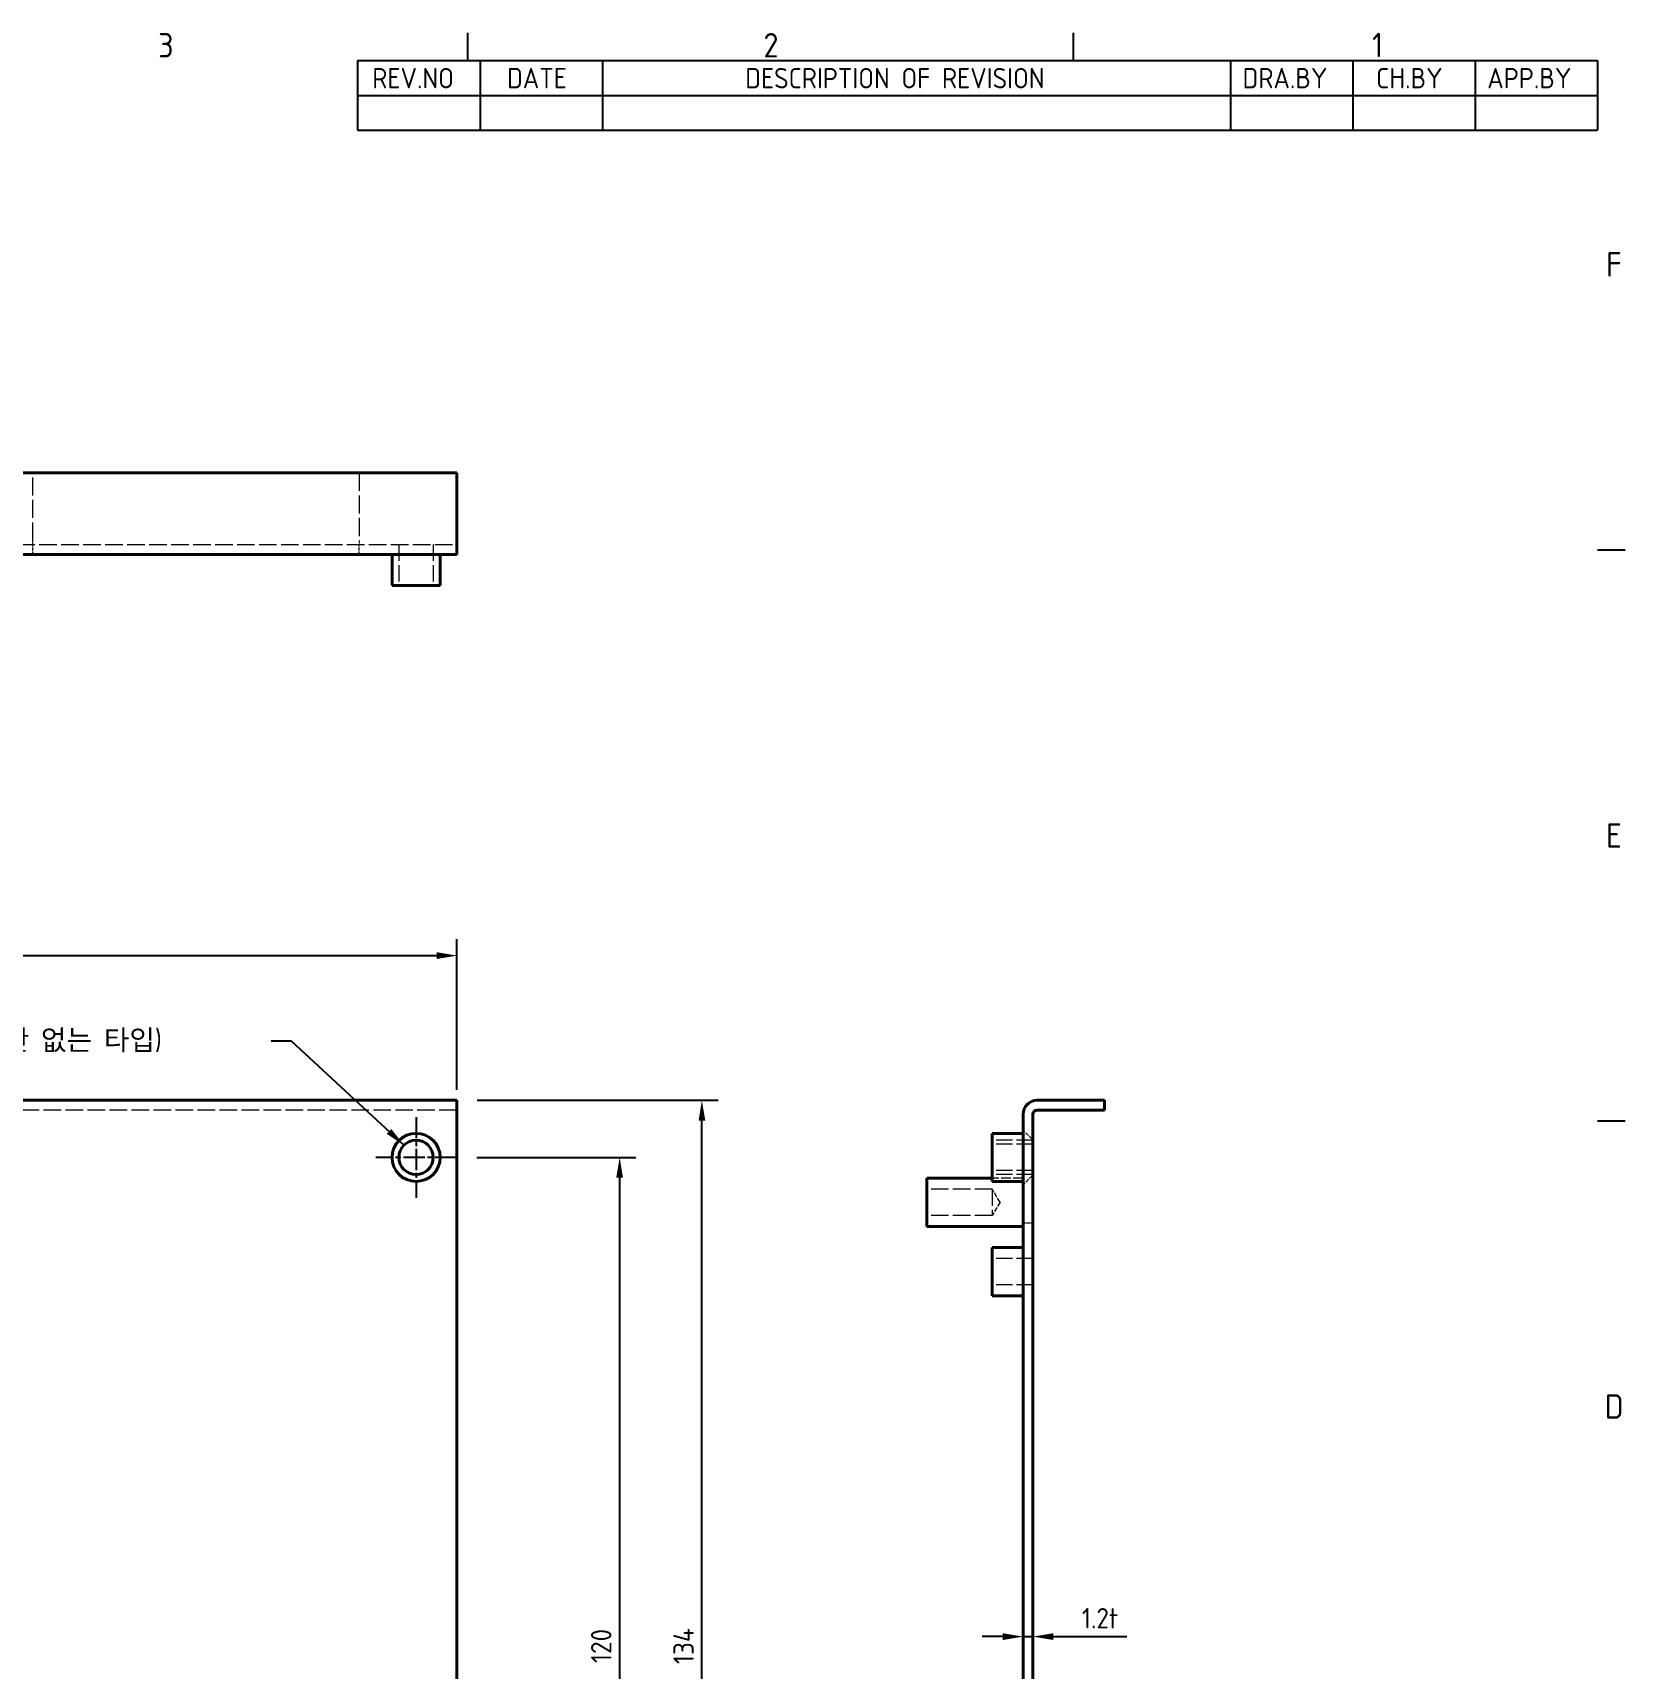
# Model space of a CAD drawing. Header units: millimetres. Extents: x 0 to 594, y 0 to 420.
# Drawn here: x 392.2 to 587.4, y 212.8 to 413.4 of the extents above; entities that cross this region are included whole.
import ezdxf

# ---------------------------------------------------------------- set-up
doc = ezdxf.new("R2010")
doc.units = ezdxf.units.MM
doc.linetypes.add('CHAIN', pattern=[0.3543, 0.2362, -0.0295, 0.0591, -0.0295])
doc.linetypes.add('DASHED', pattern=[0.2067, 0.1654, -0.0413])
doc.layers.get('0').update_dxf_attribs({"color": 3, "lineweight": 25})
for name, color, linetype, lineweight in [('가려진 것(ISO)', 2, 'DASHED', 18), ('가시적인 것(ISO)', 3, 'Continuous', 40), ('경계(ISO)', 7, 'Continuous', 25), ('기호(ISO)', 5, 'Continuous', 25), ('중심 표식(ISO)', 1, 'Continuous', 25), ('치수(ISO)', 2, 'Continuous', 25)]:
    doc.layers.add(name, color=color, linetype=linetype, lineweight=lineweight)
doc.styles.add('ISO ProportionalPSTEK', font='isocp.shx')
doc.styles.add('문자 텍스트_PSTEK_POSCO', font='isocp.shx')
doc.styles.add('치수 텍스트_PSTEK_POSCO', font='isocp.shx')
doc.dimstyles.new('치수_PSTEK_POSCO', dxfattribs={"dimtxt": 2.5, "dimasz": 2.5, "dimexe": 2, "dimexo": 2.5, "dimgap": 1, "dimtad": 1, "dimrnd": 1e-08, "dimdsep": 46, "dimtxsty": '치수 텍스트_PSTEK_POSCO', "dimcen": 0.09, "dimdle": 10, "dimclrd": 7, "dimclre": 7, "dimclrt": 2, "dimadec": 1, "dimazin": 2, "dimtfac": 1, "dimtmove": 0, "dimatfit": 3, "dimfxl": 0, "dimtolj": 1, "dimlwd": -1, "dimlwe": -1, "dimarcsym": 0})
doc.dimstyles.new('치수_PSTEK_POSCO$7', dxfattribs={"dimtxt": 2.5, "dimasz": 2.5, "dimexe": 2, "dimexo": 2.5, "dimgap": 1, "dimtad": 1, "dimrnd": 1e-08, "dimdsep": 46, "dimtxsty": '치수 텍스트_PSTEK_POSCO', "dimcen": 0.09, "dimdle": 10, "dimclrd": 7, "dimclre": 7, "dimclrt": 2, "dimadec": 1, "dimazin": 2, "dimtfac": 1, "dimtmove": 0, "dimatfit": 3, "dimfxl": 0, "dimtolj": 1, "dimlwd": -1, "dimlwe": -1, "dimarcsym": 0})

# ---------------------------------------------------------------- blocks, each defined once
blk = doc.blocks.new('경계 Default Border')
at = {"layer": '경계(ISO)'}
for p, q in [((445.5, 410), (445.5, 413.4)), ((519.75, 410), (519.75, 413.4)), ((584, 350), (587.4, 350)), ((584, 280), (587.4, 280))]:
    blk.add_line(p, q, dxfattribs=at)
at = {"layer": '경계(ISO)', "color": 2, "char_height": 3, "attachment_point": 7, "style": '문자 텍스트_PSTEK_POSCO'}
for s, insert in [('3', (407.54, 410.37)), ('2', (481.75, 410.37)), ('1', (556.36, 410.4)), ('F', (585.04, 383.5)), ('E', (585.04, 313.47)), ('D', (584.88, 243.47))]:
    blk.add_mtext(s, dxfattribs=dict(at, insert=insert))
blk = doc.blocks.new('리비전 내역')
at = {"layer": '기호(ISO)'}
for p, q in [((432, 410), (584, 410)), ((432, 410), (432, 405.72)), ((447, 410), (447, 405.72)), ((462, 410), (462, 405.72)), ((539, 410), (539, 405.72)), ((554, 410), (554, 405.72)), ((569, 410), (569, 405.72)), ((584, 410), (584, 405.72)), ((432, 405.72), (584, 405.72)), ((432, 405.72), (432, 401.44)), ((447, 405.72), (447, 401.44)), ((462, 405.72), (462, 401.44)), ((539, 405.72), (539, 401.44)), ((554, 405.72), (554, 401.44)), ((569, 405.72), (569, 401.44)), ((584, 405.72), (584, 401.44)), ((432, 401.44), (584, 401.44))]:
    blk.add_line(p, q, dxfattribs=at)
at = {"layer": '기호(ISO)', "color": 2, "char_height": 2.5, "attachment_point": 7, "style": 'ISO ProportionalPSTEK'}
for s, insert in [('REV.NO', (433.79, 406.58)), ('DATE', (450.31, 406.58)), ('DESCRIPTION OF REVISION', (479.51, 406.58)), ('DRA.BY', (540.48, 406.58)), ('CH.BY', (556.86, 406.58)), ('APP.BY', (570.48, 406.58))]:
    blk.add_mtext(s, dxfattribs=dict(at, insert=insert))
blk = doc.blocks.new('*D24')
at = {"layer": 'Defpoints', "color": 0}
for p in [(444.17, 282.51), (474.2, 282.51), (444.17, 148.51)]:
    blk.add_point(p, dxfattribs=at)
at = {"layer": '치수(ISO)', "color": 7}
for p, q in [((446.67, 282.51), (476.2, 282.51)), ((474.2, 151.01), (474.2, 280.01)), ((446.67, 148.51), (476.2, 148.51))]:
    blk.add_line(p, q, dxfattribs=at)
for points in [[(473.79, 280.01), (474.62, 280.01), (474.2, 282.51)], [(473.79, 151.01), (474.62, 151.01), (474.2, 148.51)]]:
    blk.add_solid(points, dxfattribs=at)
at = {"layer": '치수(ISO)', "color": 2, "insert": (471.95, 213.38), "char_height": 2.5, "attachment_point": 4, "rotation": 90, "style": '치수 텍스트_PSTEK_POSCO'}
blk.add_mtext('\\A1;134', dxfattribs=at)
blk = doc.blocks.new('*D27')
at = {"layer": 'Defpoints', "color": 0}
for p in [(444.12, 275.51), (464.12, 275.51), (444.12, 155.51)]:
    blk.add_point(p, dxfattribs=at)
at = {"layer": '치수(ISO)', "color": 7}
for p, q in [((446.62, 275.51), (466.12, 275.51)), ((464.12, 158.01), (464.12, 273.01)), ((446.62, 155.51), (466.12, 155.51))]:
    blk.add_line(p, q, dxfattribs=at)
for points in [[(463.7, 273.01), (464.53, 273.01), (464.12, 275.51)], [(463.7, 158.01), (464.53, 158.01), (464.12, 155.51)]]:
    blk.add_solid(points, dxfattribs=at)
at = {"layer": '치수(ISO)', "color": 2, "insert": (461.86, 213.51), "char_height": 2.5, "attachment_point": 4, "rotation": 90, "style": '치수 텍스트_PSTEK_POSCO'}
blk.add_mtext('\\A1;120', dxfattribs=at)
blk = doc.blocks.new('*D46')
at = {"layer": 'Defpoints', "color": 0}
for p in [(444.17, 300.25), (444.17, 281.31), (270.27, 266.46)]:
    blk.add_point(p, dxfattribs=at)
at = {"layer": '치수(ISO)', "color": 7}
for p, q in [((270.27, 268.96), (270.27, 302.25)), ((444.17, 283.81), (444.17, 302.25)), ((272.77, 300.25), (441.67, 300.25))]:
    blk.add_line(p, q, dxfattribs=at)
for points in [[(272.77, 300.67), (272.77, 299.83), (270.27, 300.25)], [(441.67, 300.67), (441.67, 299.83), (444.17, 300.25)]]:
    blk.add_solid(points, dxfattribs=at)
at = {"layer": '치수(ISO)', "color": 2, "insert": (353.88, 302.5), "char_height": 2.5, "attachment_point": 4, "style": '치수 텍스트_PSTEK_POSCO'}
blk.add_mtext('\\A1;173.9', dxfattribs=at)
blk = doc.blocks.new('*D48')
at = {"layer": 'Defpoints', "color": 0}
for p in [(514.78, 280.81), (514.78, 171.5), (509.78, 162.63)]:
    blk.add_point(p, dxfattribs=at)
at = {"layer": '치수(ISO)', "color": 7}
for p, q in [((509.78, 165.13), (509.78, 173.5)), ((507.28, 171.5), (504.78, 171.5)), ((509.78, 171.5), (514.78, 171.5)), ((517.28, 171.5), (522.88, 171.5))]:
    blk.add_line(p, q, dxfattribs=at)
for points in [[(507.28, 171.92), (507.28, 171.08), (509.78, 171.5)], [(517.28, 171.92), (517.28, 171.08), (514.78, 171.5)]]:
    blk.add_solid(points, dxfattribs=at)
at = {"layer": '치수(ISO)', "color": 2, "insert": (520.78, 173.75), "char_height": 2.5, "attachment_point": 4, "style": '치수 텍스트_PSTEK_POSCO'}
blk.add_mtext('\\A1;5', dxfattribs=at)
blk = doc.blocks.new('*D49')
at = {"layer": 'Defpoints', "color": 0}
for p in [(514.78, 216.76), (513.58, 215.51), (514.78, 215.51)]:
    blk.add_point(p, dxfattribs=at)
at = {"layer": '치수(ISO)', "color": 7}
for p, q in [((511.08, 216.76), (508.58, 216.76)), ((513.58, 216.76), (514.78, 216.76)), ((517.28, 216.76), (526.28, 216.76))]:
    blk.add_line(p, q, dxfattribs=at)
for points in [[(511.08, 217.17), (511.08, 216.34), (513.58, 216.76)], [(517.28, 217.17), (517.28, 216.34), (514.78, 216.76)]]:
    blk.add_solid(points, dxfattribs=at)
at = {"layer": '치수(ISO)', "color": 2, "insert": (520.78, 219.01), "char_height": 2.5, "attachment_point": 4, "style": '치수 텍스트_PSTEK_POSCO'}
blk.add_mtext('\\A1;1.2t', dxfattribs=at)

msp = doc.modelspace()

# ---------------------------------------------------------------- linework, layer by layer
at = {"layer": '가려진 것(ISO)', "ltscale": 13.384938}
for p, q in [((392.165, 351.138), (392.165, 359.438)), ((432.165, 359.438), (432.165, 351.138))]:
    msp.add_line(p, q, dxfattribs=at)
at = {"layer": '가려진 것(ISO)', "ltscale": 1.495845}
for p, q in [((392.165, 350.638), (392.165, 351.138)), ((432.165, 351.138), (432.165, 350.638))]:
    msp.add_line(p, q, dxfattribs=at)
at = {"layer": '가려진 것(ISO)', "ltscale": 13.038391}
for p, q in [((64.165, 350.638), (444.165, 350.638)), ((444.165, 281.308), (64.165, 281.308))]:
    msp.add_line(p, q, dxfattribs=at)
at = {"layer": '가려진 것(ISO)', "ltscale": 2.285536}
for p, q in [((392.165, 349.438), (392.165, 350.638)), ((432.165, 349.438), (432.165, 350.638)), ((513.577, 267.508), (514.777, 267.508))]:
    msp.add_line(p, q, dxfattribs=at)
at = {"layer": '가려진 것(ISO)', "ltscale": 12.094824}
for p, q in [((437.065, 350.638), (437.065, 345.638)), ((441.265, 350.638), (441.265, 345.638)), ((514.777, 277.608), (509.777, 277.608)), ((514.777, 277.129), (509.777, 277.129)), ((514.777, 273.887), (509.777, 273.887)), ((514.777, 273.408), (509.777, 273.408)), ((514.777, 263.129), (509.777, 263.129)), ((514.777, 259.887), (509.777, 259.887))]:
    msp.add_line(p, q, dxfattribs=at)
at = {"layer": '가려진 것(ISO)', "ltscale": 2.962913}
for p, q in [((514.677, 277.758), (513.577, 278.858)), ((514.677, 273.258), (513.577, 272.158))]:
    msp.add_line(p, q, dxfattribs=at)
at = {"layer": '가려진 것(ISO)', "ltscale": 11.399102}
msp.add_line((514.677, 273.258), (514.677, 277.758), dxfattribs=at)
at = {"layer": '가려진 것(ISO)', "ltscale": 0.19037}
for p, q in [((514.777, 277.758), (514.677, 277.758)), ((514.777, 273.258), (514.677, 273.258))]:
    msp.add_line(p, q, dxfattribs=at)
at = {"layer": '가려진 것(ISO)', "ltscale": 7.237747}
msp.add_line((513.577, 272.958), (509.777, 272.958), dxfattribs=at)
at = {"layer": '가려진 것(ISO)', "ltscale": 12.901145}
for p, q in [((509.777, 271.629), (501.777, 271.629)), ((509.777, 268.387), (501.777, 268.387))]:
    msp.add_line(p, q, dxfattribs=at)
at = {"layer": '가려진 것(ISO)', "ltscale": 12.31863}
msp.add_line((509.777, 271.629), (509.777, 268.387), dxfattribs=at)
at = {"layer": '가려진 것(ISO)', "ltscale": 3.601896}
for q in [(509.777, 271.629), (509.777, 268.387)]:
    msp.add_line((510.751, 270.008), q, dxfattribs=at)
at = {"layer": '가시적인 것(ISO)'}
for p, q in [((66.165, 359.438), (444.165, 359.438)), ((444.165, 351.138), (444.165, 359.438)), ((444.165, 351.138), (444.165, 349.438)), ((444.165, 349.438), (64.165, 349.438)), ((436.215, 349.438), (436.215, 345.638)), ((442.115, 349.438), (442.115, 345.638)), ((436.215, 345.638), (442.115, 345.638)), ((64.165, 282.508), (444.165, 282.508)), ((444.165, 282.508), (444.165, 280.808)), ((515.277, 282.508), (523.577, 282.508)), ((523.577, 281.308), (515.277, 281.308)), ((523.577, 282.508), (523.577, 281.308)), ((444.165, 150.208), (444.165, 280.808)), ((513.577, 150.208), (513.577, 280.808)), ((514.777, 280.808), (514.777, 150.208)), ((509.777, 278.458), (509.777, 272.558)), ((513.577, 278.458), (509.777, 278.458)), ((501.777, 272.958), (501.777, 267.058)), ((509.777, 272.958), (501.777, 272.958)), ((513.577, 272.558), (509.777, 272.558)), ((513.577, 267.058), (501.777, 267.058)), ((509.777, 264.458), (509.777, 258.558)), ((513.577, 264.458), (509.777, 264.458)), ((513.577, 258.558), (509.777, 258.558))]:
    msp.add_line(p, q, dxfattribs=at)
for radius in [2.95, 2.1]:
    msp.add_circle((439.165, 275.508), radius, dxfattribs=at)
for radius in [1.7, 0.5]:
    msp.add_arc((515.277, 280.808), radius, 90, 180, dxfattribs=at)
at = {"layer": '중심 표식(ISO)', "linetype": 'CHAIN', "ltscale": 11.000854}
for p, q in [((439.165, 280.458), (439.165, 270.558)), ((444.115, 275.508), (434.215, 275.508))]:
    msp.add_line(p, q, dxfattribs=at)

# ---------------------------------------------------------------- block references
msp.add_blockref('경계 Default Border', (0, 0))
at = {"layer": '기호(ISO)'}
msp.add_blockref('리비전 내역', (0, 0), dxfattribs=at)

# ---------------------------------------------------------------- texts
at = {"layer": '기호(ISO)', "color": 2, "insert": (328.895, 289.774), "char_height": 2.5, "width": 91.49998, "attachment_point": 4, "line_spacing_factor": 0.4375, "style": '치수 텍스트_PSTEK_POSCO'}
msp.add_mtext('{\\fisocp|b0|i0;\\H2.5000;\\fAIGDT|b0|i0;\\H2.5000;2\\fisocp|b0|i0;\\H2.5000;-M4*5L 관통형 STAND OFF 삽입 ^K(나사산 없는 타입)}', dxfattribs=at)

# ---------------------------------------------------------------- dimensions: what is measured, and where the dimension line sits
at = {"layer": '치수(ISO)', "color": 7}
for base, p1, p2, angle, override, picture, middle in [((444.165, 300.249), (270.265, 266.458), (444.165, 281.308), 180, {"dimdec": 2, "dimtp": 0, "dimtm": 0, "dimtdec": 2, "dimtofl": 0, "dimatfit": 1}, '*D46', (357.215, 300.249)), ((474.203, 282.508), (444.165, 148.508), (444.165, 282.508), 90, {"dimdec": 2, "dimtp": 0, "dimtm": 0, "dimtdec": 2, "dimtofl": 0, "dimatfit": 1}, '*D24', (474.203, 215.508)), ((514.777, 171.5), (509.777, 162.629), (514.777, 280.808), 180, {"dimdec": 2, "dimse2": 1, "dimtp": 0, "dimtm": 0, "dimtdec": 2, "dimtofl": 1, "dimatfit": 1}, '*D48', (521.329, 171.5)), ((464.115, 275.508), (444.115, 155.508), (444.115, 275.508), 90, {"dimdec": 2, "dimtp": 0, "dimtm": 0, "dimtdec": 2, "dimtofl": 0, "dimatfit": 1}, '*D27', (464.115, 215.508))]:
    dim = msp.add_linear_dim(base=base, p1=p1, p2=p2, angle=angle, dimstyle='치수_PSTEK_POSCO', override=override, dxfattribs=at)
    dim.commit()
    dim.dimension.update_dxf_attribs({"geometry": picture, "text_midpoint": middle, "dimtype": 160})
dim = msp.add_linear_dim(base=(514.777, 216.756), p1=(513.577, 215.508), p2=(514.777, 215.508), angle=180, text='<>t', dimstyle='치수_PSTEK_POSCO', override={"dimdec": 2, "dimse1": 1, "dimse2": 1, "dimtp": 0, "dimtm": 0, "dimtdec": 2, "dimtofl": 1, "dimatfit": 1}, dxfattribs=at)
dim.commit()
dim.dimension.update_dxf_attribs({"geometry": '*D49', "text_midpoint": (523.027, 216.756), "dimtype": 160})

# ---------------------------------------------------------------- leaders
at = {"layer": '기호(ISO)', "color": 7, "annotation_type": 0, "has_hookline": 1, "hookline_direction": 1, "text_width": 84.479}
msp.add_leader([(437.68, 276.993), (423.895, 289.774), (421.395, 289.774)], dimstyle='치수_PSTEK_POSCO$7', override={"dimtad": 0}, dxfattribs=at)

doc.saveas('drawing.dxf')
